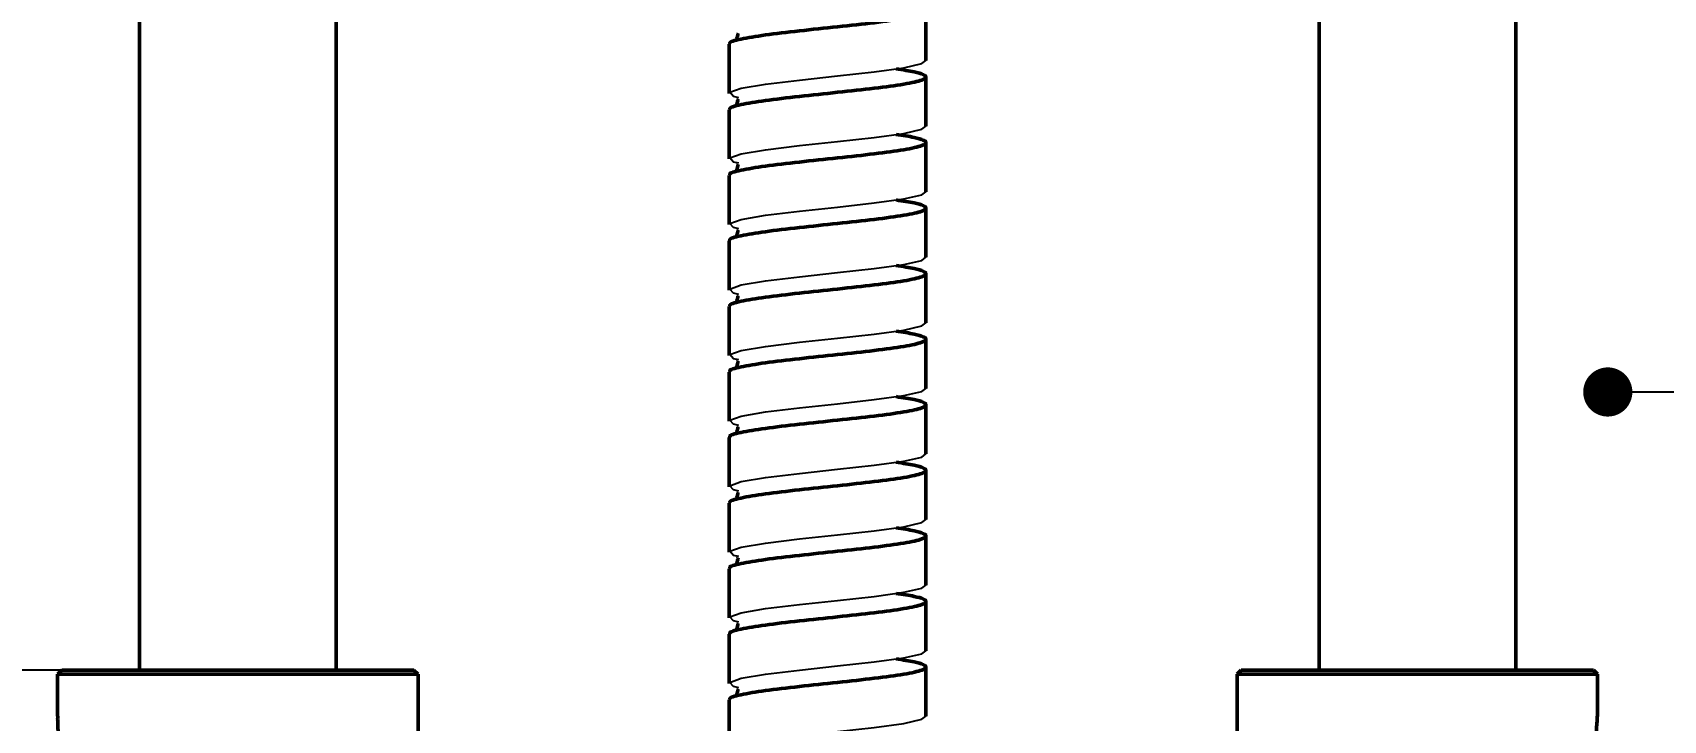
# Model space of a CAD drawing. Header units: millimetres. Extents: x 55 to 11032, y -227 to 3957.
# Drawn here: x 2209.2 to 2308.7, y 2013.2 to 2055.2 of the extents above; entities that cross this region are included whole.
import ezdxf
from ezdxf import colors
from ezdxf.entities.mleader import LeaderData, LeaderLine
from ezdxf.math import Vec2, Vec3

# ---------------------------------------------------------------- set-up
doc = ezdxf.new("R2010")
doc.units = ezdxf.units.MM
doc.header["$LTSCALE"] = 0.7
doc.header["$PDMODE"] = 35
doc.header["$PDSIZE"] = -4
doc.layers.get('0').update_dxf_attribs({"color": 255})
for name, color, linetype, lineweight in [('AM_5', 10, 'Continuous', 25), ('CON', 7, 'Continuous', 50), ('DIM', 94, 'Continuous', 25)]:
    doc.layers.add(name, color=color, linetype=linetype, lineweight=lineweight)
doc.styles.add('TCVN-7284', font='tcvn+7284-2003r.ttf')
doc.styles.add('TCVN7824', font='tcvn+7284-2003r.ttf', dxfattribs={"height": 3.5})
doc.dimstyles.new('TCVN_ISO-25_RadiusDia', dxfattribs={"dimtxt": 2.5, "dimasz": 2.5, "dimexe": 2, "dimexo": 0, "dimgap": 1, "dimtad": 1, "dimtoh": 1, "dimtxsty": 'TCVN-7284', "dimblk": 'Arrow', "dimcen": 0, "dimclrd": 256, "dimclre": 256, "dimclrt": 256, "dimadec": 0, "dimazin": 0, "dimtfac": 1, "dimtofl": 0, "dimtmove": 1, "dimatfit": 0, "dimldrblk": 'Arrow', "dimfxl": 1, "dimlwd": -1, "dimlwe": -1, "dimarcsym": 0})

# ---------------------------------------------------------------- blocks, each defined once
blk = doc.blocks.new('Arrow')
at = {"layer": 'DIM'}
blk.add_solid([(-1, 0.268), (-1, -0.268), (0, 0)], dxfattribs=at)
blk = doc.blocks.new('*D736')
at = {"layer": 'Defpoints', "color": 0, "ltscale": 0.2, "transparency": 16777216}
for p in [(2245.434, 2148.312), (2179.658, 2016.312), (2232.484, 2016.312)]:
    blk.add_point(p, dxfattribs=at)
at = {"layer": 'DIM', "ltscale": 0.2, "transparency": 16777216}
for p, q in [((2245.434, 2148.312), (2174.658, 2148.312)), ((2179.658, 2142.062), (2179.658, 2022.562)), ((2232.484, 2016.312), (2174.658, 2016.312))]:
    blk.add_line(p, q, dxfattribs=at)
at = {"layer": 'DIM', "ltscale": 0.2, "transparency": 16777216, "xscale": 6.25, "yscale": 6.25, "zscale": 6.25}
for p, rotation in [((2179.658, 2148.312), 90), ((2179.658, 2016.312), 270)]:
    blk.add_blockref('Arrow', p, dxfattribs=dict(at, rotation=rotation))
at = {"layer": 'DIM', "ltscale": 0.2, "transparency": 16777216, "insert": (2174.033, 2082.312), "char_height": 6.25, "attachment_point": 5, "rotation": 90, "style": 'TCVN-7284'}
blk.add_mtext('132', dxfattribs=at)
blk = doc.blocks.new('_Dot')
at = {"color": 0, "linetype": 'ByBlock', "lineweight": -2}
blk.add_line((-0.5, 0), (-1, 0), dxfattribs=at)
at = {"color": 0, "linetype": 'ByBlock', "const_width": 0.5}
blk.add_lwpolyline([(-0.25, 0, 1), (0.25, 0, 1)], format="xyb", close=True, dxfattribs=at)

msp = doc.modelspace()

# ---------------------------------------------------------------- linework, layer by layer
at = {"color": 7, "linetype": 'Continuous', "lineweight": 25, "flags": 128}
for points in [[(2252.314, 2051.237), (2251.986, 2051.312), (2251.765, 2051.563), (2252.452, 2051.812), (2253.94, 2052.061), (2256.011, 2052.312), (2258.345, 2052.563), (2260.58, 2052.812), (2262.382, 2053.061), (2263.481, 2053.312), (2263.734, 2053.498), (2263.734, 2053.498)], [(2252.314, 2047.237), (2251.986, 2047.312), (2251.765, 2047.563), (2252.452, 2047.812), (2253.94, 2048.061), (2256.011, 2048.312), (2258.345, 2048.563), (2260.58, 2048.812), (2262.382, 2049.061), (2263.481, 2049.312), (2263.734, 2049.498), (2263.734, 2049.498)], [(2252.314, 2043.237), (2251.986, 2043.312), (2251.765, 2043.563), (2252.452, 2043.812), (2253.94, 2044.061), (2256.011, 2044.312), (2258.345, 2044.563), (2260.58, 2044.812), (2262.382, 2045.061), (2263.481, 2045.312), (2263.734, 2045.498), (2263.734, 2045.498)], [(2252.314, 2039.237), (2251.986, 2039.312), (2251.765, 2039.563), (2252.452, 2039.812), (2253.94, 2040.061), (2256.011, 2040.312), (2258.345, 2040.563), (2260.58, 2040.812), (2262.382, 2041.061), (2263.481, 2041.312), (2263.734, 2041.498), (2263.734, 2041.498)], [(2252.314, 2035.237), (2251.986, 2035.312), (2251.765, 2035.563), (2252.452, 2035.812), (2253.94, 2036.061), (2256.011, 2036.312), (2258.345, 2036.563), (2260.58, 2036.812), (2262.382, 2037.061), (2263.481, 2037.312), (2263.734, 2037.498), (2263.734, 2037.498)], [(2252.314, 2031.237), (2251.986, 2031.312), (2251.765, 2031.563), (2252.452, 2031.812), (2253.94, 2032.061), (2256.011, 2032.312), (2258.345, 2032.563), (2260.58, 2032.812), (2262.382, 2033.061), (2263.481, 2033.312), (2263.734, 2033.498), (2263.734, 2033.498)], [(2252.314, 2027.237), (2251.986, 2027.312), (2251.765, 2027.563), (2252.452, 2027.812), (2253.94, 2028.061), (2256.011, 2028.312), (2258.345, 2028.563), (2260.58, 2028.812), (2262.382, 2029.061), (2263.481, 2029.312), (2263.734, 2029.498), (2263.734, 2029.498)], [(2252.314, 2023.237), (2251.986, 2023.312), (2251.765, 2023.563), (2252.452, 2023.812), (2253.94, 2024.061), (2256.011, 2024.312), (2258.345, 2024.563), (2260.58, 2024.812), (2262.382, 2025.061), (2263.481, 2025.312), (2263.734, 2025.498), (2263.734, 2025.498)], [(2252.314, 2019.237), (2251.986, 2019.312), (2251.765, 2019.563), (2252.452, 2019.812), (2253.94, 2020.061), (2256.011, 2020.312), (2258.345, 2020.563), (2260.58, 2020.812), (2262.382, 2021.061), (2263.481, 2021.312), (2263.734, 2021.498), (2263.734, 2021.498)], [(2252.314, 2015.237), (2251.986, 2015.312), (2251.765, 2015.563), (2252.452, 2015.812), (2253.94, 2016.061), (2256.011, 2016.312), (2258.345, 2016.563), (2260.58, 2016.812), (2262.382, 2017.061), (2263.481, 2017.312), (2263.734, 2017.498), (2263.734, 2017.498)], [(2252.314, 2011.237), (2251.986, 2011.312), (2251.765, 2011.563), (2252.452, 2011.812), (2253.94, 2012.061), (2256.011, 2012.312), (2258.345, 2012.563), (2260.58, 2012.812), (2262.382, 2013.061), (2263.481, 2013.312), (2263.734, 2013.498), (2263.734, 2013.498)]]:
    msp.add_lwpolyline(points, dxfattribs=at)
at = {"layer": 'CON', "color": 7, "linetype": 'Continuous'}
for p, q in [((2215.734, 2074.912), (2215.734, 2016.312)), ((2227.734, 2016.312), (2227.734, 2074.912)), ((2287.734, 2074.912), (2287.734, 2016.312)), ((2299.734, 2016.312), (2299.734, 2074.912)), ((2263.734, 2053.498), (2263.734, 2056.498)), ((2251.734, 2054.498), (2251.734, 2051.498)), ((2263.734, 2049.498), (2263.734, 2052.498)), ((2251.734, 2050.498), (2251.734, 2047.498)), ((2263.734, 2045.498), (2263.734, 2048.498)), ((2251.734, 2046.498), (2251.734, 2043.498)), ((2263.734, 2041.498), (2263.734, 2044.498)), ((2251.734, 2042.498), (2251.734, 2039.498)), ((2263.734, 2037.498), (2263.734, 2040.498)), ((2251.734, 2038.498), (2251.734, 2035.498)), ((2263.734, 2033.498), (2263.734, 2036.498)), ((2251.734, 2034.498), (2251.734, 2031.498)), ((2263.734, 2029.498), (2263.734, 2032.498)), ((2251.734, 2030.498), (2251.734, 2027.498)), ((2263.734, 2025.498), (2263.734, 2028.498)), ((2251.734, 2026.498), (2251.734, 2023.498)), ((2263.734, 2021.498), (2263.734, 2024.498)), ((2251.734, 2022.498), (2251.734, 2019.498)), ((2263.734, 2017.498), (2263.734, 2020.498)), ((2251.734, 2018.498), (2251.734, 2015.498)), ((2210.984, 2016.312), (2210.734, 2016.062)), ((2210.734, 2016.062), (2210.734, 2013.495)), ((2210.734, 2016.062), (2232.734, 2016.062)), ((2232.484, 2016.312), (2210.984, 2016.312)), ((2232.734, 2016.062), (2232.484, 2016.312)), ((2232.734, 2006.562), (2232.734, 2016.062)), ((2263.734, 2013.498), (2263.734, 2016.498)), ((2282.984, 2016.312), (2282.734, 2016.062)), ((2282.734, 2016.062), (2282.734, 2006.562)), ((2282.734, 2016.062), (2304.734, 2016.062)), ((2304.484, 2016.312), (2282.984, 2016.312)), ((2304.734, 2016.062), (2304.484, 2016.312)), ((2304.734, 2013.809), (2304.734, 2016.062)), ((2251.734, 2014.498), (2251.734, 2011.498))]:
    msp.add_line(p, q, dxfattribs=at)
for points, knots in [([(2251.822, 2054.498), (2251.796, 2054.52), (2251.668, 2054.625), (2252.36, 2054.812), (2253.831, 2055.061), (2255.969, 2055.312), (2258.358, 2055.563), (2260.654, 2055.812), (2262.505, 2056.061), (2263.533, 2056.291), (2263.808, 2056.489), (2263.604, 2056.654), (2263.069, 2056.821), (2262.318, 2056.935), (2261.914, 2056.996)], [0, 0, 0, 0, 0.025864, 0.125686, 0.225507, 0.325619, 0.42573, 0.525551, 0.625373, 0.725484, 0.799823, 0.862907, 0.926114, 1, 1, 1, 1]), ([(2252.266, 2055.173), (2252.262, 2055.144), (2252.252, 2055.062), (2252.164, 2054.797), (2252.2, 2054.792), (2252.205, 2054.792)], [0, 0, 0, 0, 0.306428, 0.891909, 1, 1, 1, 1]), ([(2251.822, 2050.498), (2251.796, 2050.52), (2251.668, 2050.625), (2252.36, 2050.812), (2253.831, 2051.061), (2255.969, 2051.312), (2258.358, 2051.563), (2260.654, 2051.812), (2262.505, 2052.061), (2263.533, 2052.291), (2263.808, 2052.489), (2263.604, 2052.654), (2263.069, 2052.821), (2262.318, 2052.935), (2261.914, 2052.996)], [0, 0, 0, 0, 0.025864, 0.125686, 0.225507, 0.325619, 0.42573, 0.525551, 0.625373, 0.725484, 0.799823, 0.862907, 0.926114, 1, 1, 1, 1]), ([(2252.266, 2051.173), (2252.262, 2051.144), (2252.252, 2051.062), (2252.164, 2050.797), (2252.2, 2050.792), (2252.205, 2050.792)], [0, 0, 0, 0, 0.3064282, 0.8919093, 1, 1, 1, 1]), ([(2251.822, 2046.498), (2251.796, 2046.52), (2251.668, 2046.625), (2252.36, 2046.812), (2253.831, 2047.061), (2255.969, 2047.312), (2258.358, 2047.563), (2260.654, 2047.812), (2262.505, 2048.061), (2263.533, 2048.291), (2263.808, 2048.489), (2263.604, 2048.654), (2263.069, 2048.821), (2262.318, 2048.935), (2261.914, 2048.996)], [0, 0, 0, 0, 0.025864, 0.125686, 0.225507, 0.325619, 0.42573, 0.525551, 0.625373, 0.725484, 0.799823, 0.862907, 0.926114, 1, 1, 1, 1]), ([(2252.266, 2047.173), (2252.262, 2047.144), (2252.252, 2047.062), (2252.164, 2046.797), (2252.2, 2046.792), (2252.205, 2046.792)], [0, 0, 0, 0, 0.306428, 0.891909, 1, 1, 1, 1]), ([(2251.822, 2042.498), (2251.796, 2042.52), (2251.668, 2042.625), (2252.36, 2042.812), (2253.831, 2043.061), (2255.969, 2043.312), (2258.358, 2043.563), (2260.654, 2043.812), (2262.505, 2044.061), (2263.533, 2044.291), (2263.808, 2044.489), (2263.604, 2044.654), (2263.069, 2044.821), (2262.318, 2044.935), (2261.914, 2044.996)], [0, 0, 0, 0, 0.025864, 0.125686, 0.225507, 0.325619, 0.42573, 0.525551, 0.625373, 0.725484, 0.799823, 0.862907, 0.926114, 1, 1, 1, 1]), ([(2252.266, 2043.173), (2252.262, 2043.144), (2252.252, 2043.062), (2252.164, 2042.797), (2252.2, 2042.792), (2252.205, 2042.792)], [0, 0, 0, 0, 0.306428, 0.891909, 1, 1, 1, 1]), ([(2251.822, 2038.498), (2251.796, 2038.52), (2251.668, 2038.625), (2252.36, 2038.812), (2253.831, 2039.061), (2255.969, 2039.312), (2258.358, 2039.563), (2260.654, 2039.812), (2262.505, 2040.061), (2263.533, 2040.291), (2263.808, 2040.489), (2263.604, 2040.654), (2263.069, 2040.821), (2262.318, 2040.935), (2261.914, 2040.996)], [0, 0, 0, 0, 0.025864, 0.125686, 0.225507, 0.325619, 0.42573, 0.525551, 0.625373, 0.725484, 0.799823, 0.862907, 0.926114, 1, 1, 1, 1]), ([(2252.266, 2039.173), (2252.262, 2039.144), (2252.252, 2039.062), (2252.164, 2038.797), (2252.2, 2038.792), (2252.205, 2038.792)], [0, 0, 0, 0, 0.306428, 0.891909, 1, 1, 1, 1]), ([(2251.822, 2034.498), (2251.796, 2034.52), (2251.668, 2034.625), (2252.36, 2034.812), (2253.831, 2035.061), (2255.969, 2035.312), (2258.358, 2035.563), (2260.654, 2035.812), (2262.505, 2036.061), (2263.533, 2036.291), (2263.808, 2036.489), (2263.604, 2036.654), (2263.069, 2036.821), (2262.318, 2036.935), (2261.914, 2036.996)], [0, 0, 0, 0, 0.025864, 0.125686, 0.225507, 0.325619, 0.42573, 0.525551, 0.625373, 0.725484, 0.799823, 0.862907, 0.926114, 1, 1, 1, 1]), ([(2252.266, 2035.173), (2252.262, 2035.144), (2252.252, 2035.062), (2252.164, 2034.797), (2252.2, 2034.792), (2252.205, 2034.792)], [0, 0, 0, 0, 0.306428, 0.891909, 1, 1, 1, 1]), ([(2251.822, 2030.498), (2251.796, 2030.52), (2251.668, 2030.625), (2252.36, 2030.812), (2253.831, 2031.061), (2255.969, 2031.312), (2258.358, 2031.563), (2260.654, 2031.812), (2262.505, 2032.061), (2263.533, 2032.291), (2263.808, 2032.489), (2263.604, 2032.654), (2263.069, 2032.821), (2262.318, 2032.935), (2261.914, 2032.996)], [0, 0, 0, 0, 0.025864, 0.125686, 0.225507, 0.325619, 0.42573, 0.525551, 0.625373, 0.725484, 0.799823, 0.862907, 0.926114, 1, 1, 1, 1]), ([(2252.266, 2031.173), (2252.262, 2031.144), (2252.252, 2031.062), (2252.164, 2030.797), (2252.2, 2030.792), (2252.205, 2030.792)], [0, 0, 0, 0, 0.306428, 0.891909, 1, 1, 1, 1]), ([(2251.822, 2026.498), (2251.796, 2026.52), (2251.668, 2026.625), (2252.36, 2026.812), (2253.831, 2027.061), (2255.969, 2027.312), (2258.358, 2027.563), (2260.654, 2027.812), (2262.505, 2028.061), (2263.533, 2028.291), (2263.808, 2028.489), (2263.604, 2028.654), (2263.069, 2028.821), (2262.318, 2028.935), (2261.914, 2028.996)], [0, 0, 0, 0, 0.025864, 0.125686, 0.225507, 0.325619, 0.42573, 0.525551, 0.625373, 0.725484, 0.799823, 0.862907, 0.926114, 1, 1, 1, 1]), ([(2252.266, 2027.173), (2252.262, 2027.144), (2252.252, 2027.062), (2252.164, 2026.797), (2252.2, 2026.792), (2252.205, 2026.792)], [0, 0, 0, 0, 0.306428, 0.891909, 1, 1, 1, 1]), ([(2251.822, 2022.498), (2251.796, 2022.52), (2251.668, 2022.625), (2252.36, 2022.812), (2253.831, 2023.061), (2255.969, 2023.312), (2258.358, 2023.563), (2260.654, 2023.812), (2262.505, 2024.061), (2263.533, 2024.291), (2263.808, 2024.489), (2263.604, 2024.654), (2263.069, 2024.821), (2262.318, 2024.935), (2261.914, 2024.996)], [0, 0, 0, 0, 0.025864, 0.125686, 0.225507, 0.325619, 0.42573, 0.525551, 0.625373, 0.725484, 0.799823, 0.862907, 0.926114, 1, 1, 1, 1]), ([(2252.266, 2023.173), (2252.262, 2023.144), (2252.252, 2023.062), (2252.164, 2022.797), (2252.2, 2022.792), (2252.205, 2022.792)], [0, 0, 0, 0, 0.306428, 0.891909, 1, 1, 1, 1]), ([(2251.822, 2018.498), (2251.796, 2018.52), (2251.668, 2018.625), (2252.36, 2018.812), (2253.831, 2019.061), (2255.969, 2019.312), (2258.358, 2019.563), (2260.654, 2019.812), (2262.505, 2020.061), (2263.533, 2020.291), (2263.808, 2020.489), (2263.604, 2020.654), (2263.069, 2020.821), (2262.318, 2020.935), (2261.914, 2020.996)], [0, 0, 0, 0, 0.025864, 0.125686, 0.225507, 0.325619, 0.42573, 0.525551, 0.625373, 0.725484, 0.799823, 0.862907, 0.926114, 1, 1, 1, 1]), ([(2252.266, 2019.173), (2252.262, 2019.144), (2252.252, 2019.062), (2252.164, 2018.797), (2252.2, 2018.792), (2252.205, 2018.792)], [0, 0, 0, 0, 0.306428, 0.891909, 1, 1, 1, 1]), ([(2251.822, 2014.498), (2251.796, 2014.52), (2251.668, 2014.625), (2252.36, 2014.812), (2253.831, 2015.061), (2255.969, 2015.312), (2258.358, 2015.563), (2260.654, 2015.812), (2262.505, 2016.061), (2263.533, 2016.291), (2263.808, 2016.489), (2263.604, 2016.654), (2263.069, 2016.821), (2262.318, 2016.935), (2261.914, 2016.996)], [0, 0, 0, 0, 0.025864, 0.125686, 0.225507, 0.325619, 0.42573, 0.525551, 0.625373, 0.725484, 0.799823, 0.862907, 0.926114, 1, 1, 1, 1]), ([(2252.266, 2015.173), (2252.262, 2015.144), (2252.252, 2015.062), (2252.164, 2014.797), (2252.2, 2014.792), (2252.205, 2014.792)], [0, 0, 0, 0, 0.306428, 0.891909, 1, 1, 1, 1]), ([(2304.731, 2013.809), (2304.724, 2013.65), (2304.711, 2013.316), (2304.647, 2012.548), (2304.616, 2011.858), (2304.605, 2011.131), (2304.634, 2010.231), (2304.711, 2009.31), (2304.724, 2008.973), (2304.731, 2008.812)], [0, 0, 0, 0, 0.155571, 0.327914, 0.414339, 0.499827, 0.672688, 0.843342, 1, 1, 1, 1]), ([(2210.742, 2009.13), (2210.74, 2009.199), (2210.733, 2009.454), (2210.771, 2010.081), (2210.791, 2010.765), (2210.8, 2011.495), (2210.781, 2012.384), (2210.733, 2013.169), (2210.74, 2013.424), (2210.742, 2013.495)], [0, 0, 0, 0, 0.078898, 0.289674, 0.395373, 0.499925, 0.711335, 0.920047, 1, 1, 1, 1])]:
    msp.add_open_spline(points, degree=3, knots=knots, dxfattribs=at)

# ---------------------------------------------------------------- dimensions: what is measured, and where the dimension line sits
at = {"layer": 'DIM', "ltscale": 0.2}
dim = msp.add_linear_dim(base=(2179.658, 2016.312), p1=(2245.434, 2148.312), p2=(2232.484, 2016.312), angle=90, dimstyle='TCVN_ISO-25_RadiusDia', override={"dimscale": 2.5}, dxfattribs=at)
dim.commit()
dim.dimension.update_dxf_attribs({"geometry": '*D736', "text_midpoint": (2174.033, 2082.312)})

# ---------------------------------------------------------------- leaders
at = {"layer": 'AM_5', "ltscale": 0.2}
ml = msp.add_multileader_mtext('Standard', dxfattribs=at)
ml.set_content('2', color=256, style='TCVN7824')
ml.set_leader_properties()
ml.set_arrow_properties(name='DOT')
ml.build(insert=Vec2(0, 0))
ml.multileader.update_dxf_attribs({"text_left_attachment_type": 6, "text_right_attachment_type": 6, "dogleg_length": 0.36, "arrow_head_size": 3})
ctx = ml.context
ctx.base_point, ctx.char_height, ctx.arrow_head_size, ctx.plane_origin = Vec3(2379.684, 2033.281), 6.25, 3, Vec3(2305.353, 2033.281)
ctx.left_attachment, ctx.right_attachment, ctx.text_align_type = 6, 6, 2
notes = []
notes.append((ctx, [(0, (1, 1, 0), (2379.324, 2033.281), (1, 0), 0.36, [(0, [(2305.353, 2033.281)], 0, [])])]))
ctx.mtext.insert, ctx.mtext.alignment, ctx.mtext.flow_direction = Vec3(2384.809, 2040.781), 3, 5
for ctx, leaders in notes:
    for number, flags, end, landing, length, lines in leaders:
        leader = LeaderData()
        leader.index, (leader.has_last_leader_line, leader.has_dogleg_vector, leader.attachment_direction) = number, flags
        leader.last_leader_point, leader.dogleg_vector, leader.dogleg_length = Vec3(end), Vec3(landing), length
        for number, points, colour, breaks in lines:
            line = LeaderLine()
            line.index, line.vertices, line.color, line.breaks = number, Vec3.list(points), colors.encode_raw_color(colour), breaks
            leader.lines.append(line)
        ctx.leaders.append(leader)

doc.saveas('drawing.dxf')
